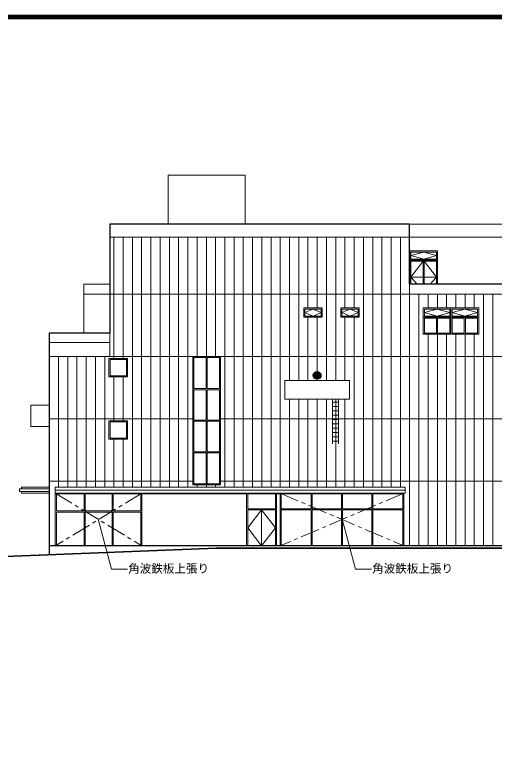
# Model space of a CAD drawing. Units: millimetres at full size, sheet at 1:250; details may follow other scales. Extents: x -229651 to 230101, y -162607 to 48650.
# Drawn here: x -169262 to -138098, y -154 to 48650 of the extents above; entities that cross this region are included whole.
import ezdxf
from ezdxf.enums import TextEntityAlignment as Align

# ---------------------------------------------------------------- set-up
doc = ezdxf.new("R2010")
doc.units = ezdxf.units.MM
doc.header["$LTSCALE"] = 250
doc.linetypes.add('CHAIN1', pattern=[8, 5, -1, 1, -1])
for name, color, linetype, lineweight in [('1-0', 7, 'Continuous', 25), ('1-1', 4, 'Continuous', 18), ('A-0', 5, 'Continuous', 9), ('E-0', 4, 'Continuous', 18), ('E-1', 5, 'Continuous', 9), ('E-D', 4, 'Continuous', 25)]:
    doc.layers.add(name, color=color, linetype=linetype, lineweight=lineweight)
doc.styles.add('ＭＳ ゴシック', font='')
doc.styles.get('ＭＳ ゴシック').set_extended_font_data('MS Gothic')

msp = doc.modelspace()

# ---------------------------------------------------------------- hatches: boundary and pattern name
at = {"layer": 'E-1'}
msp.add_hatch(color=1, dxfattribs=at).paths.add_polyline_path([(-149396.2, 25228.7, 1), (-149892.5, 25228.7, 1)])

# ---------------------------------------------------------------- linework, layer by layer
at = {"layer": '1-0', "color": 4, "lineweight": 18}
for p, q in [((-168239.1, 23304.7), (-167039.1, 23304.7)), ((-168239.1, 23304.7), (-168239.1, 21904.7)), ((-168239.1, 21904.7), (-167039.1, 21904.7)), ((-168964, 17864.7), (-168964, 17677.3)), ((-167039.1, 17864.7), (-168964, 17864.7)), ((-168964, 17677.3), (-167039.1, 17677.3)), ((-168843.5, 17964.7), (-168843.5, 17864.7)), ((-167039.1, 17964.7), (-168843.5, 17964.7)), ((-168843.5, 17677.3), (-168843.5, 17577.3)), ((-168843.5, 17577.3), (-167039.1, 17577.3)), ((-166647, 17964.7), (-143934.6, 17964.7)), ((-166647, 17577.3), (-143934.6, 17577.3))]:
    msp.add_line(p, q, dxfattribs=at)
at = {"layer": '1-1', "color": 3, "lineweight": 35}
for p, q in [((-156197, 14004.7), (-172567.2, 13353.3)), ((-93230.5, 14004.7), (-156197, 14004.7))]:
    msp.add_line(p, q, dxfattribs=at)
at = {"layer": 'A-0'}
for p, q in [((-229626.1, 48624.8), (-91023.9, 48624.8)), ((-229601.1, 48599.8), (-91048.9, 48599.8)), ((-229576.1, 48574.8), (-91073.9, 48574.8)), ((-229551, 48549.8), (-91098.9, 48549.8)), ((-229526, 48524.7), (-91124, 48524.7)), ((-229501, 48499.7), (-91149, 48499.7)), ((-229476, 48474.7), (-91174, 48474.7)), ((-229450.9, 48449.7), (-91199, 48449.7)), ((-229425.9, 48424.6), (-91224.1, 48424.6)), ((-91249.1, 48399.6), (-229400.9, 48399.6))]:
    msp.add_line(p, q, dxfattribs=at)
msp.add_lwpolyline([(-90998.8, 48649.9), (-229651.2, 48649.9), (-229651.2, -48957.4)], dxfattribs=at)
at = {"layer": 'E-0'}
for p, q in [((-159319.5, 38244.7), (-159319.5, 35049.7)), ((-154319.5, 38244.7), (-159319.5, 38244.7)), ((-154319.5, 38244.7), (-154319.5, 35049.7)), ((-143679.1, 34204.7), (-134730.6, 34204.7)), ((-143621.3, 33314.7), (-143621.3, 32714.7)), ((-141821.3, 33314.7), (-141821.3, 32714.7)), ((-143621.3, 32714.7), (-141821.3, 32714.7)), ((-143621.3, 32714.7), (-141821.3, 32714.7)), ((-143621.3, 32714.7), (-143621.3, 31154.7)), ((-142756.3, 32714.7), (-142756.3, 31154.7)), ((-142686.3, 32714.7), (-142686.3, 31154.7)), ((-141821.3, 32714.7), (-141821.3, 31154.7)), ((-141821.3, 32714.7), (-141821.3, 31154.7)), ((-143551.3, 32644.7), (-142756.3, 32644.7)), ((-143551.3, 32644.7), (-143551.3, 31154.7)), ((-142756.3, 32644.7), (-143551.3, 31617.8)), ((-142686.3, 32644.7), (-141891.3, 32644.7)), ((-142686.3, 32644.7), (-141891.3, 31617.8)), ((-141891.3, 32644.7), (-141891.3, 31154.7)), ((-143551.3, 31617.8), (-141891.3, 31617.8)), ((-143551.3, 31617.8), (-143145.5, 31154.7)), ((-141891.3, 31617.8), (-142297.1, 31154.7)), ((-164785.4, 31154.7), (-163102.1, 31154.7)), ((-164785.4, 31154.7), (-164785.4, 27972.6)), ((-150507.8, 29612.6), (-150507.8, 29012.6)), ((-150507.8, 29612.6), (-149307.8, 29612.6)), ((-150437.8, 29542.6), (-150437.8, 29082.6)), ((-149307.8, 29612.6), (-149307.8, 29012.6)), ((-148107.8, 29612.6), (-148107.8, 29012.6)), ((-148107.8, 29612.6), (-146907.8, 29612.6)), ((-148037.8, 29542.6), (-148037.8, 29082.6)), ((-146907.8, 29612.6), (-146907.8, 29012.6)), ((-142753.9, 29612.6), (-142753.9, 29012.6)), ((-140953.9, 29612.6), (-140953.9, 29012.6)), ((-150507.8, 29012.6), (-149307.8, 29012.6)), ((-150507.8, 29012.6), (-149307.8, 29012.6)), ((-150437.8, 29082.6), (-149377.8, 29082.6)), ((-148107.8, 29012.6), (-146907.8, 29012.6)), ((-148107.8, 29012.6), (-146907.8, 29012.6)), ((-148037.8, 29082.6), (-146977.8, 29082.6)), ((-142753.9, 29012.6), (-140953.9, 29012.6)), ((-142753.9, 29012.6), (-140953.9, 29012.6)), ((-142753.9, 29012.6), (-142753.9, 27912.6)), ((-142683.9, 28942.6), (-141888.9, 28942.6)), ((-142683.9, 28942.6), (-142683.9, 27982.6)), ((-141888.9, 29012.6), (-141888.9, 27912.6)), ((-141818.9, 28942.6), (-141023.9, 28942.6)), ((-141818.9, 28942.6), (-141818.9, 27982.6)), ((-141023.9, 28942.6), (-141023.9, 27982.6)), ((-140953.9, 29012.6), (-140953.9, 27912.6)), ((-140953.9, 29012.6), (-139153.9, 29012.6)), ((-140953.9, 29012.6), (-139153.9, 29012.6)), ((-140953.9, 29012.6), (-140953.9, 27912.6)), ((-140883.9, 28942.6), (-140088.9, 28942.6)), ((-140883.9, 28942.6), (-140883.9, 27982.6)), ((-140088.9, 29012.6), (-140088.9, 27912.6)), ((-140018.9, 28942.6), (-139223.9, 28942.6)), ((-140018.9, 28942.6), (-140018.9, 27982.6)), ((-139223.9, 28942.6), (-139223.9, 27982.6)), ((-139153.9, 29012.6), (-139153.9, 27912.6)), ((-142753.9, 27912.6), (-140953.9, 27912.6)), ((-142683.9, 27982.6), (-141888.9, 27982.6)), ((-141818.9, 27982.6), (-141023.9, 27982.6)), ((-140953.9, 27912.6), (-139153.9, 27912.6)), ((-140883.9, 27982.6), (-140088.9, 27982.6)), ((-140018.9, 27982.6), (-139223.9, 27982.6)), ((-157723.2, 26454.7), (-155923.2, 26454.7)), ((-157723.2, 26454.7), (-157723.2, 18114.8)), ((-157653.2, 26384.7), (-156858.2, 26384.7)), ((-157653.2, 26384.7), (-157653.2, 24369.7)), ((-156858.2, 24369.7), (-156858.2, 26384.7)), ((-156788.2, 24369.7), (-156788.2, 26384.7)), ((-156788.2, 26384.7), (-155993.2, 26384.7)), ((-155993.2, 26384.7), (-155993.2, 24369.7)), ((-155923.2, 26454.7), (-155923.2, 18114.8)), ((-162033.8, 26257.9), (-163093.8, 26257.9)), ((-162033.8, 25197.9), (-162033.8, 26257.9)), ((-156858.2, 24369.7), (-157653.2, 24369.7)), ((-156858.2, 24299.7), (-157653.2, 24299.7)), ((-157653.2, 24299.7), (-157653.2, 22319.8)), ((-156858.2, 24299.7), (-156858.2, 22319.8)), ((-156788.2, 24369.7), (-155993.2, 24369.7)), ((-156788.2, 24299.7), (-156788.2, 22319.8)), ((-156788.2, 24299.7), (-155993.2, 24299.7)), ((-155993.2, 24299.7), (-155993.2, 22319.8)), ((-148657.5, 23684.6), (-148657.5, 20782.6)), ((-148257.5, 23484.6), (-148657.5, 23484.6)), ((-148257.5, 23684.6), (-148257.5, 20782.6)), ((-148257.5, 23204.6), (-148657.5, 23204.6)), ((-148257.5, 22924.6), (-148657.5, 22924.6)), ((-148257.5, 22644.6), (-148657.5, 22644.6)), ((-162033.8, 22207.9), (-163093.8, 22207.9)), ((-162033.8, 21147.9), (-162033.8, 22207.9)), ((-156858.2, 22319.8), (-157653.2, 22319.8)), ((-156858.2, 22249.8), (-157653.2, 22249.8)), ((-157653.2, 22249.8), (-157653.2, 20269.8)), ((-156788.2, 22319.8), (-155993.2, 22319.8)), ((-156788.2, 22249.8), (-155993.2, 22249.8)), ((-156788.2, 22249.8), (-156788.2, 20269.8)), ((-155993.2, 22249.8), (-155993.2, 20269.8)), ((-148257.5, 22364.6), (-148657.5, 22364.6)), ((-148257.5, 22084.6), (-148657.5, 22084.6)), ((-148257.5, 21804.6), (-148657.5, 21804.6)), ((-148257.5, 21524.6), (-148657.5, 21524.6)), ((-148257.5, 21244.6), (-148657.5, 21244.6)), ((-148257.5, 20964.6), (-148657.5, 20964.6)), ((-157653.2, 20199.8), (-157653.2, 18184.8)), ((-156858.2, 20199.8), (-157653.2, 20199.8)), ((-156858.2, 20199.8), (-156858.2, 18184.8)), ((-156788.2, 20269.8), (-155993.2, 20269.8)), ((-156788.2, 20199.8), (-155993.2, 20199.8)), ((-156788.2, 20199.8), (-156788.2, 18184.8)), ((-155993.2, 20199.8), (-155993.2, 18184.8)), ((-155923.2, 18114.8), (-157723.2, 18114.8)), ((-156858.2, 18184.8), (-157653.2, 18184.8)), ((-155993.2, 18184.8), (-156788.2, 18184.8)), ((-155923.2, 18114.8), (-155923.2, 18110.7)), ((-166647, 17964.7), (-166647, 14149.8)), ((-166647, 17772.2), (-143934.6, 17772.2)), ((-161020.8, 14149.8), (-161020.8, 17577.3)), ((-152042, 14149.8), (-152042, 17577.3)), ((-144016.3, 17577.3), (-144016.3, 14149.8)), ((-143934.6, 17964.7), (-143934.6, 17577.3)), ((-164783.2, 17535.6), (-166577, 17535.6)), ((-166577, 16418), (-166577, 17535.6)), ((-164783.2, 16418), (-164783.2, 17535.6)), ((-164713.2, 16418), (-164713.2, 17535.6)), ((-162954.5, 17535.6), (-164713.2, 17535.6)), ((-162954.5, 16418), (-162954.5, 17535.6)), ((-162884.5, 16418), (-162884.5, 17535.6)), ((-161090.8, 17535.6), (-162884.5, 17535.6)), ((-161090.8, 16418), (-161090.8, 17535.6)), ((-154221.9, 17535.6), (-161020.8, 17535.6)), ((-154221.9, 14149.8), (-154221.9, 17535.6)), ((-154151.9, 16556.7), (-154151.9, 17535.6)), ((-152348.4, 17535.6), (-154151.9, 17535.6)), ((-152348.4, 16556.7), (-152348.4, 17535.6)), ((-152278.4, 14149.8), (-152278.4, 17535.6)), ((-152042, 17535.6), (-152278.4, 17535.6)), ((-151972, 16556.7), (-151972, 17535.6)), ((-150035.6, 17535.6), (-151972, 17535.6)), ((-150035.6, 16556.7), (-150035.6, 17535.6)), ((-149965.6, 16556.7), (-149965.6, 17535.6)), ((-148064.2, 17535.6), (-149965.6, 17535.6)), ((-148064.2, 16556.7), (-148064.2, 17535.6)), ((-147994.2, 16556.7), (-147994.2, 17535.6)), ((-146092.7, 17535.6), (-147994.2, 17535.6)), ((-146092.7, 16556.7), (-146092.7, 17535.6)), ((-146022.7, 16556.7), (-146022.7, 17535.6)), ((-144086.3, 17535.6), (-146022.7, 17535.6)), ((-144086.3, 17535.6), (-144086.3, 16556.7)), ((-164783.2, 16418), (-166577, 16418)), ((-166577, 16348), (-166577, 14149.8)), ((-164783.2, 16348), (-166577, 16348)), ((-164783.2, 16348), (-164783.2, 14149.8)), ((-162954.5, 16418), (-164713.2, 16418)), ((-164713.2, 16348), (-164713.2, 14149.8)), ((-162954.5, 16348), (-164713.2, 16348)), ((-162954.5, 16348), (-162954.5, 14149.8)), ((-162884.5, 16418), (-161090.8, 16418)), ((-162884.5, 16348), (-162884.5, 14149.8)), ((-154151.9, 16556.7), (-152348.4, 16556.7)), ((-152348.4, 16486.7), (-154151.9, 16486.7)), ((-153250.1, 16486.7), (-154151.9, 15318.2)), ((-154151.9, 16486.7), (-154151.9, 14149.8)), ((-153250.1, 16486.7), (-152348.4, 15318.2)), ((-153250.1, 16486.7), (-153250.1, 14149.8)), ((-152348.4, 16486.7), (-152348.4, 14149.8)), ((-150035.6, 16556.7), (-151972, 16556.7)), ((-151972, 16486.7), (-151972, 14149.8)), ((-151972, 16486.7), (-150035.6, 16486.7)), ((-150035.6, 16486.7), (-150035.6, 14149.8)), ((-148064.2, 16556.7), (-149965.6, 16556.7)), ((-149965.6, 16486.7), (-149965.6, 14149.8)), ((-149965.6, 16486.7), (-148064.2, 16486.7)), ((-148064.2, 16486.7), (-148064.2, 14149.8)), ((-146092.7, 16556.7), (-147994.2, 16556.7)), ((-147994.2, 16486.7), (-147994.2, 14149.8)), ((-147994.2, 16486.7), (-146092.7, 16486.7)), ((-146092.7, 16486.7), (-146092.7, 14149.8)), ((-144086.3, 16556.7), (-146022.7, 16556.7)), ((-146022.7, 16486.7), (-146022.7, 14149.8)), ((-146022.7, 16486.7), (-144086.3, 16486.7)), ((-144086.3, 16486.7), (-144086.3, 14149.8)), ((-163864.4, 15893.3), (-162992, 12637.2)), ((-148024.7, 15893.3), (-147152.3, 12637.2)), ((-162992, 12637.2), (-161951.4, 12637.2)), ((-147152.3, 12637.2), (-146111.7, 12637.2))]:
    msp.add_line(p, q, dxfattribs=at)
at = {"layer": 'E-0', "color": 7, "lineweight": 25}
for p, q in [((-143679.1, 35049.7), (-143679.1, 31154.7)), ((-135249.1, 31154.7), (-143679.1, 31154.7)), ((-167039.1, 27972.6), (-167039.1, 13573.3)), ((-163102.1, 27972.6), (-167039.1, 27972.6)), ((-135249.1, 14149.8), (-167039.1, 14149.8))]:
    msp.add_line(p, q, dxfattribs=at)
at = {"layer": 'E-0', "linetype": 'CHAIN1'}
for p, q in [((-166647, 17577.3), (-161020.8, 14149.8)), ((-161020.8, 17577.3), (-166647, 14149.8)), ((-152042, 17577.3), (-144016.3, 14149.8)), ((-144016.3, 17577.3), (-152042, 14149.8))]:
    msp.add_line(p, q, dxfattribs=at)
at = {"layer": 'E-0', "color": 7, "lineweight": 25}
msp.add_lwpolyline([(-143679.1, 35049.7), (-163102.1, 35049.7), (-163102.1, 27972.6)], dxfattribs=at)
at = {"layer": 'E-0'}
for points in [[(-143679.1, 35049.7), (-134730.6, 35049.7), (-134730.6, 31154.7)], [(-143621.3, 33314.7), (-141821.3, 33314.7), (-141821.3, 32714.7)], [(-143551.3, 33244.7), (-143551.3, 32784.7), (-141891.3, 32784.7)], [(-143551.3, 33244.7), (-141891.3, 33244.7), (-141891.3, 32784.7)], [(-150437.8, 29542.6), (-149377.8, 29542.6), (-149377.8, 29082.6)], [(-148037.8, 29542.6), (-146977.8, 29542.6), (-146977.8, 29082.6)], [(-142753.9, 29612.6), (-140953.9, 29612.6), (-140953.9, 29012.6)], [(-142683.9, 29542.6), (-142683.9, 29082.6), (-141023.9, 29082.6)], [(-142683.9, 29542.6), (-141023.9, 29542.6), (-141023.9, 29082.6)], [(-140953.9, 29612.6), (-139153.9, 29612.6), (-139153.9, 29012.6)], [(-140883.9, 29542.6), (-140883.9, 29082.6), (-139223.9, 29082.6)], [(-140883.9, 29542.6), (-139223.9, 29542.6), (-139223.9, 29082.6)], [(-163093.8, 26257.9), (-163093.8, 25197.9), (-162033.8, 25197.9)], [(-163093.8, 22207.9), (-163093.8, 21147.9), (-162033.8, 21147.9)], [(-156858.2, 22249.8), (-156858.2, 20269.8), (-157653.2, 20269.8)], [(-162884.5, 16348), (-161090.8, 16348), (-161090.8, 14149.8)], [(-154151.9, 15318.2), (-153250.1, 14149.8), (-152348.4, 15318.2)]]:
    msp.add_lwpolyline(points, dxfattribs=at)
for points in [[(-142721.3, 33244.7), (-143551.3, 33014.7), (-142721.3, 32784.7), (-141891.3, 33014.7)], [(-149907.8, 29542.6), (-150437.8, 29312.6), (-149907.8, 29082.6), (-149377.8, 29312.6)], [(-147507.8, 29542.6), (-148037.8, 29312.6), (-147507.8, 29082.6), (-146977.8, 29312.6)], [(-141853.9, 29542.6), (-142683.9, 29312.6), (-141853.9, 29082.6), (-141023.9, 29312.6)], [(-140053.9, 29542.6), (-140883.9, 29312.6), (-140053.9, 29082.6), (-139223.9, 29312.6)], [(-163163.8, 25127.9), (-161963.8, 25127.9), (-161963.8, 26327.9), (-163163.8, 26327.9)], [(-151742.3, 24898), (-147546.4, 24898), (-147546.4, 23684.6), (-151742.3, 23684.6)], [(-163163.8, 21077.9), (-161963.8, 21077.9), (-161963.8, 22277.9), (-163163.8, 22277.9)]]:
    msp.add_lwpolyline(points, close=True, dxfattribs=at)
at = {"layer": 'E-0', "color": 7, "lineweight": 25}
msp.add_circle((-149644.4, 25228.7), 248.1, dxfattribs=at)
at = {"layer": 'E-1'}
for p, q in [((-143679.1, 34204.7), (-163102.1, 34204.7)), ((-162839.1, 34204.7), (-162839.1, 26327.9)), ((-162239.1, 34204.7), (-162239.1, 26454.7)), ((-161639.1, 34204.7), (-161639.1, 26454.7)), ((-161039.1, 34204.7), (-161039.1, 26454.7)), ((-160439.1, 34204.7), (-160439.1, 26454.7)), ((-159839.1, 34204.7), (-159839.1, 26454.7)), ((-159239.1, 34204.7), (-159239.1, 26454.7)), ((-158639.1, 34204.7), (-158639.1, 26454.7)), ((-158039.1, 34204.7), (-158039.1, 26454.7)), ((-157439.1, 34204.7), (-157439.1, 26454.7)), ((-156839.1, 34204.7), (-156839.1, 26454.7)), ((-156239.1, 34204.7), (-156239.1, 26454.7)), ((-155639.1, 34204.7), (-155639.1, 26454.7)), ((-155039.1, 34204.7), (-155039.1, 26454.7)), ((-154439.1, 34204.7), (-154439.1, 26454.7)), ((-153839.1, 34204.7), (-153839.1, 26454.7)), ((-153239.1, 34204.7), (-153239.1, 26454.7)), ((-152639.1, 34204.7), (-152639.1, 26454.7)), ((-152039.1, 34204.7), (-152039.1, 26454.7)), ((-151439.1, 34204.7), (-151439.1, 26454.7)), ((-150839.1, 34204.7), (-150839.1, 26454.7)), ((-150239.1, 34204.7), (-150239.1, 29612.6)), ((-149639.1, 34204.7), (-149639.1, 29612.6)), ((-149039.1, 34204.7), (-149039.1, 26454.7)), ((-148439.1, 34204.7), (-148439.1, 26454.7)), ((-147839.1, 34204.7), (-147839.1, 29612.6)), ((-147239.1, 34204.7), (-147239.1, 29612.6)), ((-146639.1, 34204.7), (-146639.1, 26454.7)), ((-146039.1, 34204.7), (-146039.1, 26454.7)), ((-145439.1, 34204.7), (-145439.1, 26454.7)), ((-144839.1, 34204.7), (-144839.1, 26454.7)), ((-144239.1, 34204.7), (-144239.1, 26454.7)), ((-143639.1, 34204.7), (-143639.1, 26454.7)), ((-97919.1, 30504.7), (-164785.4, 30504.7)), ((-143039.1, 26454.7), (-143039.1, 30504.7)), ((-142439.1, 29612.6), (-142439.1, 30504.7)), ((-141839.1, 29612.6), (-141839.1, 30504.7)), ((-141239.1, 29612.6), (-141239.1, 30504.7)), ((-140639.1, 29612.6), (-140639.1, 30504.7)), ((-140039.1, 29612.6), (-140039.1, 30504.7)), ((-139439.1, 29612.6), (-139439.1, 30504.7)), ((-138839.1, 26454.7), (-138839.1, 30504.7)), ((-138239.1, 26454.7), (-138239.1, 30504.7)), ((-150239.1, 29012.6), (-150239.1, 26454.7)), ((-149639.1, 29012.6), (-149639.1, 26454.7)), ((-147839.1, 29012.6), (-147839.1, 26454.7)), ((-147239.1, 29012.6), (-147239.1, 26454.7)), ((-163102.1, 27972.6), (-163102.1, 26454.7)), ((-142439.1, 26454.7), (-142439.1, 27912.6)), ((-141839.1, 26454.7), (-141839.1, 27912.6)), ((-141239.1, 26454.7), (-141239.1, 27912.6)), ((-140639.1, 26454.7), (-140639.1, 27912.6)), ((-140039.1, 26454.7), (-140039.1, 27912.6)), ((-139439.1, 26454.7), (-139439.1, 27912.6)), ((-163102.1, 27372.6), (-167039.1, 27372.6)), ((-106552.7, 26454.7), (-167039.1, 26454.7)), ((-166439.1, 26454.7), (-166439.1, 17964.7)), ((-165839.1, 26454.7), (-165839.1, 17964.7)), ((-165239.1, 26454.7), (-165239.1, 17964.7)), ((-164639.1, 26454.7), (-164639.1, 17964.7)), ((-164039.1, 26454.7), (-164039.1, 17964.7)), ((-163439.1, 26454.7), (-163439.1, 17964.7)), ((-162239.1, 26454.7), (-162239.1, 26327.9)), ((-161639.1, 26454.7), (-161639.1, 17964.7)), ((-161039.1, 26454.7), (-161039.1, 17964.7)), ((-160439.1, 26454.7), (-160439.1, 17964.7)), ((-159839.1, 26454.7), (-159839.1, 17964.7)), ((-159239.1, 26454.7), (-159239.1, 17964.7)), ((-158639.1, 26454.7), (-158639.1, 17964.7)), ((-158039.1, 26454.7), (-158039.1, 17964.7)), ((-155639.1, 26454.7), (-155639.1, 17964.7)), ((-155039.1, 26454.7), (-155039.1, 17964.7)), ((-154439.1, 26454.7), (-154439.1, 17964.7)), ((-153839.1, 26454.7), (-153839.1, 17964.7)), ((-153239.1, 26454.7), (-153239.1, 17964.7)), ((-152639.1, 26454.7), (-152639.1, 17964.7)), ((-152039.1, 26454.7), (-152039.1, 17964.7)), ((-151439.1, 26454.7), (-151439.1, 24898)), ((-150839.1, 26454.7), (-150839.1, 24898)), ((-150239.1, 26454.7), (-150239.1, 24898)), ((-149639.1, 26454.7), (-149639.1, 24898)), ((-149039.1, 26454.7), (-149039.1, 24898)), ((-148439.1, 26454.7), (-148439.1, 24898)), ((-147839.1, 26454.7), (-147839.1, 24898)), ((-147239.1, 26454.7), (-147239.1, 17964.7)), ((-146639.1, 26454.7), (-146639.1, 17964.7)), ((-146039.1, 26454.7), (-146039.1, 17964.7)), ((-145439.1, 26454.7), (-145439.1, 17964.7)), ((-144839.1, 26454.7), (-144839.1, 17964.7)), ((-144239.1, 26454.7), (-144239.1, 17964.7)), ((-143639.1, 26454.7), (-143639.1, 14149.8)), ((-143039.1, 26454.7), (-143039.1, 14149.8)), ((-142439.1, 26454.7), (-142439.1, 14149.8)), ((-141839.1, 26454.7), (-141839.1, 14149.8)), ((-141239.1, 26454.7), (-141239.1, 14149.8)), ((-140639.1, 26454.7), (-140639.1, 14149.8)), ((-140039.1, 26454.7), (-140039.1, 14149.8)), ((-139439.1, 26454.7), (-139439.1, 14149.8)), ((-138839.1, 26454.7), (-138839.1, 14149.8)), ((-138239.1, 26454.7), (-138239.1, 14149.8)), ((-162839.1, 25127.9), (-162839.1, 22277.9)), ((-162239.1, 25127.9), (-162239.1, 22277.9)), ((-151439.1, 23684.6), (-151439.1, 17964.7)), ((-150839.1, 23684.6), (-150839.1, 17964.7)), ((-150239.1, 23684.6), (-150239.1, 17964.7)), ((-149639.1, 23684.6), (-149639.1, 17964.7)), ((-149039.1, 23684.6), (-149039.1, 17964.7)), ((-148439.1, 23684.6), (-148439.1, 17964.7)), ((-147839.1, 23684.6), (-147839.1, 17964.7)), ((-167039.1, 22404.7), (-157723.2, 22404.7)), ((-106552.7, 22404.7), (-155923.2, 22404.7)), ((-162839.1, 21077.9), (-162839.1, 17964.7)), ((-162239.1, 21077.9), (-162239.1, 17964.7)), ((-157723.2, 18354.7), (-167039.1, 18354.7)), ((-157439.1, 18114.8), (-157439.1, 17964.7)), ((-156839.1, 18114.8), (-156839.1, 17964.7)), ((-156239.1, 18114.8), (-156239.1, 17964.7)), ((-97919.1, 18354.7), (-155923.2, 18354.7))]:
    msp.add_line(p, q, dxfattribs=at)

# ---------------------------------------------------------------- texts
at = {"layer": 'E-D', "style": 'ＭＳ ゴシック'}
for p in [(-161914.1, 12235.5), (-146074.4, 12235.5)]:
    msp.add_text('角波鉄板上張り', height=549.9, dxfattribs=at).set_placement(p, align=Align.BOTTOM_LEFT)

doc.saveas('drawing.dxf')
